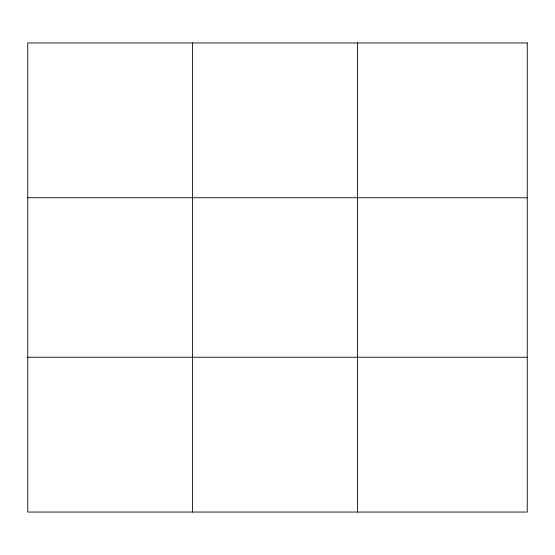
<?xml version="1.0" encoding="UTF-8"?>
<svg xmlns="http://www.w3.org/2000/svg" width="555" height="555" viewBox="0 0 555 555"><rect width="100%" height="100%" fill="white"/><g stroke="black" fill="none" stroke-linecap="round" stroke-linejoin="round"><path stroke-width="0.83" d="M192.585 42.95L192.585 512.05M357.42 42.95L357.42 512.05M27.75 197.753L527.25 197.753M27.75 357.247L527.25 357.247M527.25 42.95L527.25 512.05L27.75 512.05L27.75 42.95L527.25 42.95"/></g></svg>
